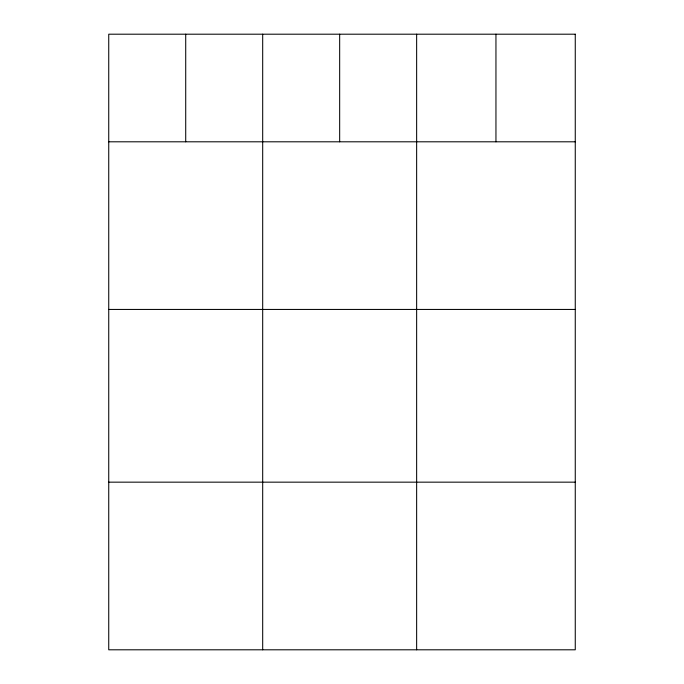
<?xml version="1.0" encoding="UTF-8"?>
<svg xmlns="http://www.w3.org/2000/svg" width="684" height="684" viewBox="0 0 684 684"><rect width="100%" height="100%" fill="white"/><g stroke="black" fill="none" stroke-linecap="round" stroke-linejoin="round"><path stroke-width="1.03" d="M108.739 141.802L575.261 141.802M108.739 309.442L575.261 309.442M108.739 482.16L575.261 482.16M495.951 34.2L495.951 141.802M416.642 34.2L416.642 649.8M339.666 34.2L339.666 141.802M262.69 34.2L262.69 649.8M185.715 34.2L185.715 141.802M575.261 34.2L108.739 34.2L108.739 649.8L575.261 649.8L575.261 34.2"/></g></svg>
